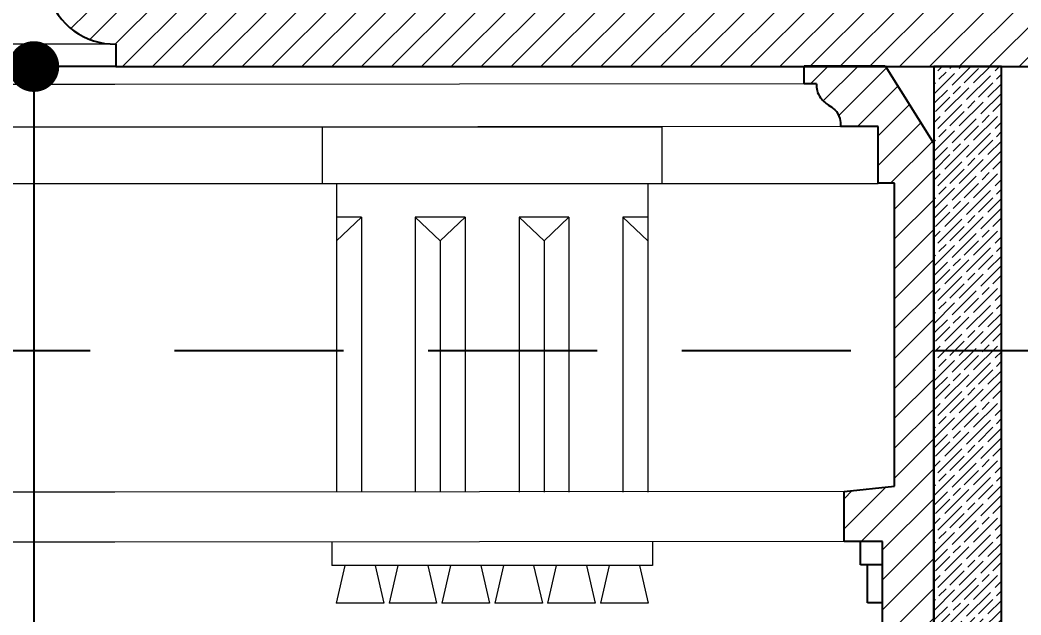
# Model space of a CAD drawing. Header units: inches. Extents: x 274057 to 444617, y 490067 to 635630.
# Drawn here: x 373036 to 373332, y 519337.1 to 519513 of the extents above; entities that cross this region are included whole.
import ezdxf

# ---------------------------------------------------------------- set-up
doc = ezdxf.new("R2010")
doc.units = ezdxf.units.IN
doc.header["$MEASUREMENT"] = 0
doc.linetypes.add('HIDDEN', pattern=[0.375, 0.25, -0.125])
for name, color, linetype in [('CQ Grg Gypsum', 41, 'Continuous'), ('CQ PANEL DIMENSION', 1, 'Continuous'), ('CQ spot detail elevation', 1, 'Continuous'), ('CQ Wood Section', 60, 'Continuous')]:
    doc.layers.add(name, color=color, linetype=linetype)
for name, color, linetype, lineweight in [('CQ gypsum 2', 42, 'Continuous', 0), ('CQ Gypsum Hatch', 8, 'Continuous', 20), ('CQ wooh hatch', 8, 'HIDDEN', 18)]:
    doc.layers.add(name, color=color, linetype=linetype, lineweight=lineweight)
doc.styles.get("Standard").update_dxf_attribs({"font": 'arial.ttf'})
doc.dimstyles.new('chester 15', dxfattribs={"dimscale": 0.15, "dimtxt": 150, "dimasz": 100, "dimexe": 100, "dimexo": 0, "dimgap": 80, "dimtad": 1, "dimdec": 0, "dimzin": 0, "dimdsep": 46, "dimtxsty": 'Standard', "dimblk": 'DOT', "dimcen": 100, "dimclrd": 1, "dimclre": 1, "dimclrt": 3, "dimadec": 0, "dimazin": 0, "dimtfac": 1, "dimtdec": 0, "dimtofl": 0, "dimtmove": 0, "dimatfit": 3, "dimfxl": 1, "dimtolj": 1, "dimtzin": 0, "dimlwd": -1, "dimarcsym": 0})

# ---------------------------------------------------------------- blocks, each defined once
blk = doc.blocks.new('ff15 section ceiling c and f')
at = {"layer": 'CQ Gypsum Hatch'}
h = blk.add_hatch(dxfattribs=at)
h.set_pattern_fill('ANSI31', color=256, scale=50, angle=90, style=0)
h.set_pattern_definition([(135, (0, 0), (-4.419417382415922, -4.419417382415921), [])])
edge = h.paths.add_edge_path()
edge.add_line((393999.6838744154, 531700.9131768206), (393337.7222508297, 531700.9132141671))
edge.add_line((393337.7222508297, 531700.9132141671), (393337.7222480112, 531720.913214167))
edge.add_line((393337.7222480112, 531720.913214167), (393986.1645909117, 531720.9131768205))
edge.add_line((393986.1645909117, 531720.9131768205), (394111.8037316749, 531875.7791729311))
edge.add_line((394111.8037316749, 531875.7791729311), (394137.722249785, 531875.7791729311))
edge.add_line((394137.722249785, 531875.7791729311), (394137.722249785, 531867.0799875857))
edge.add_line((394137.722249785, 531867.0799875857), (394131.8226496583, 531867.0799875855))
edge.add_arc((394131.8226496581, 531864.3494917736), 2.730495811905712, 89.99999999633577, 180.2479022260999)
edge.add_line((394129.0921794042, 531864.3376777468), (394129.0921794042, 531821.8072936138))
edge.add_line((394129.0921794042, 531821.8072936138), (394090.3470109589, 531821.8072936139))
edge.add_arc((394048.4109384157, 531820.0844115071), 41.97144866576382, -55.60818695328862, 2.352590150079095, ccw=False)
edge.add_line((394072.1184733269, 531785.4498147643), (394072.118473327, 531776.8095805743))
edge.add_line((394072.118473327, 531776.8095805743), (394060.1055194452, 531776.8095805743))
edge.add_line((394060.1055194452, 531776.8095805743), (394060.1055194453, 531740.5795928838))
edge.add_line((394060.1055194453, 531740.5795928838), (394038.2115717785, 531740.5795928839))
edge.add_line((394038.2115717785, 531740.5795928839), (394038.2115717785, 531733.8983895143))
edge.add_arc((394036.9839854745, 531715.19466643), 18.74396503805307, 86.24487708786091, 157.932666696458)
edge.add_arc((394000.2448366768, 531727.6860327331), 20.12030587967556, 268.4023634817237, 344.2858873606012, ccw=False)
edge.add_line((393999.6838744154, 531707.5735483009), (393999.6838744154, 531700.9131768206))
edge.add_line((393999.6838744154, 531700.9131768206), (393990.8790836777, 531700.9131768204))
at = {"layer": 'CQ Grg Gypsum', "elevation": -0.001452036967413066}
blk.add_lwpolyline([(393999.6838744154, 531700.9131768206), (393337.7222508297, 531700.9132141671), (393337.7222480112, 531720.913214167), (393986.1645909117, 531720.9131768205), (394111.8037316749, 531875.7791729311), (394137.722249785, 531875.7791729311), (394137.722249785, 531867.0799875857), (394131.8226496583, 531867.0799875855, 0.4154813949706535), (394129.0921794042, 531864.3376777468), (394129.0921794042, 531821.8072936138), (394090.3470109589, 531821.8072936139, -0.2584350037517542), (394072.1184733269, 531785.4498147643), (394072.118473327, 531776.8095805743), (394060.1055194452, 531776.8095805743), (394060.1055194453, 531740.5795928838), (394038.2115717785, 531740.5795928839), (394038.2115717785, 531733.8983895143, 0.3234142676471498), (394019.6131474337, 531722.2366981758, -0.3437592340717269), (393999.6838744154, 531707.5735483009), (393999.6838744154, 531700.9131768206), (393990.8790836777, 531700.9131768204)], format="xyb", dxfattribs=at)
blk = doc.blocks.new('_Dot')
at = {"color": 0, "linetype": 'ByBlock', "lineweight": -2}
blk.add_line((-0.5, 0), (-1, 0), dxfattribs=at)
at = {"color": 0, "linetype": 'ByBlock', "const_width": 0.5}
blk.add_lwpolyline([(-0.25, 0, 1), (0.25, 0, 1)], format="xyb", close=True, dxfattribs=at)
blk = doc.blocks.new('*D273')
at = {"layer": 'CQ PANEL DIMENSION', "color": 1, "lineweight": -2, "transparency": 16777216}
for p, q in [((373064.3700924476, 519499.2839337475), (373025.0879894747, 519499.2839337475)), ((373064.3700924476, 519299.3449805715), (373025.0879894747, 519299.3449805715))]:
    blk.add_line(p, q, dxfattribs=at)
at = {"layer": 'CQ PANEL DIMENSION', "color": 1, "transparency": 16777216}
blk.add_line((373040.0879894747, 519484.2839337475), (373040.0879894747, 519314.3449805715), dxfattribs=at)
at = {"layer": 'Defpoints', "color": 0, "transparency": 16777216}
for p in [(373064.3700924476, 519499.2839337475, -7.57497601582436e-08), (373040.0879894747, 519299.3449805715), (373064.3700924476, 519299.3449805715, -8.395211670963055e-08)]:
    blk.add_point(p, dxfattribs=at)
at = {"layer": 'CQ PANEL DIMENSION', "color": 1, "transparency": 16777216, "xscale": 15, "yscale": 15, "zscale": 15}
for p, rotation in [((373040.0879894747, 519499.2839337475), 90), ((373040.0879894747, 519299.3449805715), 270)]:
    blk.add_blockref('_Dot', p, dxfattribs=dict(at, rotation=rotation))
at = {"layer": 'CQ PANEL DIMENSION', "color": 3, "transparency": 16777216, "insert": (373016.6000972511, 519399.3144571593), "char_height": 22.5, "attachment_point": 5, "rotation": 90}
blk.add_mtext('\\A1;200', dxfattribs=at)
blk = doc.blocks.new('*D356')
at = {"layer": 'CQ PANEL DIMENSION', "color": 1, "lineweight": -2, "transparency": 16777216}
for p, q in [((373064.3711445541, 519499.2839337473), (372783.5949748917, 519499.2839337473)), ((373064.3711445832, 516379.2839683141), (372783.5949748917, 516379.2839683141))]:
    blk.add_line(p, q, dxfattribs=at)
at = {"layer": 'CQ PANEL DIMENSION', "color": 1, "transparency": 16777216}
blk.add_line((372798.5949748917, 519484.2839337473), (372798.5949748917, 516394.2839683141), dxfattribs=at)
at = {"layer": 'Defpoints', "color": 0, "transparency": 16777216}
for p in [(373064.3711445541, 519499.2839337473, -7.57497601582436e-08), (372798.5949748917, 516379.2839683141), (373064.3711445832, 516379.2839683141, -0.01876108025020518)]:
    blk.add_point(p, dxfattribs=at)
at = {"layer": 'CQ PANEL DIMENSION', "color": 1, "transparency": 16777216, "xscale": 15, "yscale": 15, "zscale": 15}
for p, rotation in [((372798.5949748917, 519499.2839337473), 90), ((372798.5949748917, 516379.2839683141), 270)]:
    blk.add_blockref('_Dot', p, dxfattribs=dict(at, rotation=rotation))
at = {"layer": 'CQ PANEL DIMENSION', "color": 3, "transparency": 16777216, "insert": (372775.0994087252, 517939.2839510308), "char_height": 22.5, "attachment_point": 5, "rotation": 90}
blk.add_mtext('\\A1;3120', dxfattribs=at)
blk = doc.blocks.new('A$C11B46C9D')
at = {"layer": 'CQ gypsum 2', "lineweight": 0}
for p, q in [((-0.0001620324910618365, 194.6588426323142), (223.2751500969171, 194.6588426323142)), ((-0.0001620324910618365, 182.0479222272988), (223.2751500969171, 182.0479222272988)), ((61.40054880309617, 182.0479222272988), (61.40054880309617, 165.2333616929245)), ((161.8744392613298, 182.0479222272988), (223.2751500969753, 182.0479222272988)), ((161.8744392613298, 182.0479222272988), (161.8744392613298, 165.2333616928663)), ((-0.0001620324910618365, 165.2333616928663), (223.2751500969171, 165.2333616928663)), ((65.58696090563899, 165.2333616929245), (65.58696090563899, 74.14751840918325)), ((157.6880271588452, 165.2333616929245), (157.688027158787, 74.14751840918325)), ((161.8744392613298, 165.2333616928663), (223.2751500969753, 165.2333616928663)), ((65.58696090563899, 155.4248680452001), (72.95504620618885, 155.4248680452001)), ((65.58696090563899, 148.4475145412725), (72.95504620618885, 155.4248680452001)), ((72.95504620618885, 155.4248680452001), (72.95504620618885, 74.14751840918325)), ((88.91923102218425, 155.4248680452001), (88.91923102218425, 74.14751840918325)), ((88.91923102218425, 155.4248680452001), (96.28731632273411, 148.4475145412725)), ((88.91923102218425, 155.4248680452001), (103.655401623284, 155.4248680452001)), ((96.28731632273411, 148.4475145412725), (103.655401623284, 155.4248680452001)), ((103.655401623284, 155.4248680452001), (103.655401623284, 74.14751840918325)), ((119.6195864402107, 155.4248680452001), (119.6195864402107, 74.14751840918325)), ((119.6195864402107, 155.4248680452001), (134.3557570413104, 155.4248680452001)), ((119.6195864402107, 155.4248680452001), (126.9876717407606, 148.4475145412725)), ((126.9876717407606, 148.4475145412725), (134.3557570413104, 155.4248680452001)), ((134.3557570413104, 155.4248680452001), (134.3557570413104, 74.14751840918325)), ((150.3199418582371, 155.4248680452001), (150.3199418582371, 74.14751840918325)), ((150.3199418582371, 155.4248680452001), (157.688027158787, 148.4475145412725)), ((150.3199418582371, 155.4248680452001), (157.688027158787, 155.4248680452001)), ((96.28731632273411, 148.4475145412725), (96.28731632273411, 74.14751840918325)), ((126.9876717407606, 148.4475145412725), (126.9876717408188, 74.14751840918325)), ((-0.0001620324910618365, 74.14751840912504), (223.2751500969171, 74.14751840912504)), ((-0.0001620324910618365, 59.35070513532264), (223.2751500969171, 59.35070513532264)), ((64.19149020448094, 59.35070513532264), (64.19149020448094, 52.42917045735521)), ((159.0834978590137, 59.35070513532264), (159.0834978590137, 52.42917045735521)), ((64.19149020448094, 52.42917045735521), (159.0834978590137, 52.42917045735521)), ((68.09880816604709, 52.42917045735521), (65.53114207688486, 41.26540485181613)), ((77.02982065215474, 52.42917045735521), (79.59748674131697, 41.26540485181613)), ((83.72808001603698, 52.42917045735521), (81.16041392687475, 41.26540485181613)), ((92.65909250028199, 52.42917045735521), (95.22675859037554, 41.26540485181613)), ((99.35735186509555, 52.42917045735521), (96.78968577593332, 41.26540485181613)), ((108.2883643493406, 52.42917045735521), (110.8560304385028, 41.26540485181613)), ((114.9866237132228, 52.42917045735521), (112.4189576240606, 41.26540485181613)), ((123.9176361983991, 52.42917045735521), (126.4853022884927, 41.26540485181613)), ((130.6158955622814, 52.42917045735521), (128.0482294731191, 41.26540485181613)), ((139.546908048389, 52.42917045735521), (142.1145741375512, 41.26540485181613)), ((146.2451674113399, 52.42917045735521), (143.6775013221777, 41.26540485181613)), ((155.1761798974476, 52.42917045735521), (157.7438459866098, 41.26540485181613)), ((65.53114207688486, 41.26540485181613), (79.59748674131697, 41.26540485181613)), ((81.16041392687475, 41.26540485181613), (95.22675859037554, 41.26540485181613)), ((96.78968577593332, 41.26540485181613), (110.8560304385028, 41.26540485181613)), ((112.4189576240606, 41.26540485181613), (126.4853022884927, 41.26540485181613)), ((128.0482294731191, 41.26540485181613), (142.1145741375512, 41.26540485181613)), ((143.6775013221777, 41.26540485181613), (157.7438459866098, 41.26540485181613)), ((-0.0001620324910618365, 16.74554898560746), (223.2751500969171, 16.74554898560746)), ((-0.0001620324328541756, -9.942281758412719e-05), (223.2751500969753, -9.942281758412719e-05))]:
    blk.add_line(p, q, dxfattribs=at)
at = {"layer": 'CQ gypsum 2', "lineweight": 0, "ltscale": 100}
for p, q in [((61.40054880309617, 182.0479222272988), (161.8744392613298, 182.0479222272988)), ((-0.0001620324910618365, 165.2333616928663), (61.40054880309617, 165.2333616928663))]:
    blk.add_line(p, q, dxfattribs=at)
blk = doc.blocks.new('A$C591968EE')
at = {"layer": 'CQ Gypsum Hatch'}
h = blk.add_hatch(dxfattribs=at)
h.set_pattern_fill('ANSI31', color=256, scale=50, angle=90, style=0)
h.set_pattern_definition([(135, (-374960.8783833405, -519569.8763835346), (-4.419417382415922, -4.419417382415921), [])])
edge = h.paths.add_edge_path()
edge.add_line((16.43129899771884, 182.108588511066), (27.5959873063839, 182.108588511066))
edge.add_spline(control_points=[(27.59598730644211, 182.108588511066), (27.61488452227786, 182.8861140049412), (27.65838077431545, 184.6757661457523), (28.96725968504325, 187.0891803819104), (31.45426044473425, 188.5070010274067), (33.50005743326619, 190.2403756938293), (34.66457413649186, 192.5859310328378), (34.71766845742241, 194.060679528804), (34.74138782406226, 194.7195089160814)], knot_values=[0, 0, 0, 0, 0.1036168499103441, 0.2384977974349778, 0.342020662005747, 0.484181618167997, 0.5926342079537394, 0.6802063126918177, 0.6802063126918177, 0.6802063126918177, 0.6802063126918177], degree=3, periodic=0)
edge.add_line((34.74138782406226, 194.7195089160814), (38.31408808333799, 194.7195089160814))
edge.add_line((38.31408808333799, 194.7195089160814), (38.31408808333799, 199.9995565730496))
edge.add_line((38.31408808333799, 199.9995565730496), (14.38504830608144, 199.9995565730496))
edge.add_line((14.38504830608144, 199.9995565730496), (-0.0001936270855367184, 177.0260675977333))
edge.add_line((-0.0001936270855367184, 177.0260675977333), (-0.0001936272019520402, -7.581163663417101e-05))
edge.add_line((-0.0001936272019520402, -7.581163663417101e-05), (8.459711545496248, -7.581163663417101e-05))
edge.add_line((8.459711545496248, -7.581163663417101e-05), (8.459711545496248, 16.81448472652119))
edge.add_line((8.459711545496248, 16.81448472652119), (15.15852453035768, 16.81448472652119))
edge.add_line((15.15852453035768, 16.81448472652119), (15.15852453035768, 59.41137141908985))
edge.add_line((15.15852453035768, 59.41137141908985), (26.54650660452899, 59.41137141908985))
edge.add_line((26.54650660452899, 59.41137141908985), (26.54650660452899, 74.20818469289225))
edge.add_line((26.54650660452899, 74.20818469289225), (11.58582427108195, 75.77754367690068))
edge.add_line((11.58582427108195, 75.77754367690068), (11.58582427119836, 165.2940279766335))
edge.add_line((11.58582427119836, 165.2940279766335), (16.43129899771884, 165.2940279766335))
edge.add_line((16.43129899771884, 165.2940279766335), (16.43129899771884, 182.108588511066))
at = {"layer": 'CQ Grg Gypsum'}
for p, q in [((14.38504830608144, 199.9995565730496), (-0.0001936270855367184, 177.0260675977333)), ((38.31408808333799, 199.9995565730496), (14.38504830608144, 199.9995565730496)), ((38.31408808333799, 194.7195089160814), (38.31408808333799, 199.9995565730496)), ((34.74138782406226, 194.7195089160814), (38.31408808333799, 194.7195089160814)), ((16.43129899771884, 182.108588511066), (27.59598730644211, 182.108588511066)), ((16.43129899771884, 165.2940279766335), (16.43129899771884, 182.108588511066)), ((-0.0001936272019520402, -7.581163663417101e-05), (-0.0001936270855367184, 177.0260675977333)), ((11.58582427108195, 75.77754367690068), (11.58582427119836, 165.2940279766335)), ((11.58582427119836, 165.2940279766335), (16.43129899771884, 165.2940279766335)), ((26.54650660452899, 74.20818469289225), (11.58582427108195, 75.77754367690068)), ((26.54650660452899, 59.41137141908985), (26.54650660452899, 74.20818469289225)), ((15.15852453035768, 59.41137141908985), (26.54650660452899, 59.41137141908985)), ((15.15852453035768, 16.81448472652119), (15.15852453035768, 59.41137141908985)), ((21.63404374883976, 52.46135306346696), (21.63404374883976, 59.41137141908985)), ((15.15852453035768, 52.46135306346696), (21.63404374883976, 52.46135306346696)), ((19.62439985421952, 41.25164603989106), (19.62439985421952, 52.46135306346696)), ((15.15852453035768, 41.25164603989106), (19.62439985421952, 41.25164603989106)), ((8.459711545496248, 16.81448472652119), (15.15852453035768, 16.81448472652119)), ((8.459711545496248, -7.581163663417101e-05), (8.459711545496248, 16.81448472652119)), ((-0.0001936272019520402, -7.581163663417101e-05), (8.459711545496248, -7.581163663417101e-05))]:
    blk.add_line(p, q, dxfattribs=at)
blk.add_open_spline([(34.74138782406226, 194.7195089160814), (34.71766845742241, 194.060679528804), (34.66457413649186, 192.5859310328378), (33.50005743326619, 190.2403756938293), (31.45426044473425, 188.5070010274067), (28.96725968504325, 187.0891803819104), (27.65838077431545, 184.6757661457523), (27.61488452227786, 182.8861140049412), (27.59598730644211, 182.108588511066)], degree=3, knots=[0, 0, 0, 0, 0.08757210473807825, 0.1960246945238208, 0.3381856506860708, 0.4417085152568399, 0.5765894627814736, 0.6802063126918177, 0.6802063126918177, 0.6802063126918177, 0.6802063126918177], dxfattribs=at)
blk = doc.blocks.new('tv cabinet section')
at = {"layer": 'CQ wooh hatch'}
h = blk.add_hatch(dxfattribs=at)
h.set_pattern_fill('GOST_WOOD', color=256, angle=44.99999999999999, style=0)
h.set_pattern_definition([(135, (9054.197489626007, 0.05933020840166137), (4.242640687119286, 4.242640687119285), [10, -2]), (135, (9057.025916750776, 0.05933020840166137), (4.242640687119286, 4.242640687119285), [6, -1.5, 3, -1.5]), (135, (9060.561450656678, -0.6477765727904625), (4.242640687119286, 4.242640687119285), [10, -2])])
h.paths.add_polyline_path([(363119.2974065571, 519499.3432770425), (363099.2974178335, 519499.3432770425), (363099.2974178335, 519299.4722975498), (363119.2974065571, 519299.4722975498)])
at = {"layer": 'CQ Wood Section', "ltscale": 1000, "elevation": 0.09198003819874909}
blk.add_lwpolyline([(363119.2974065571, 519299.4722975498), (363099.2974178335, 519299.4722975498), (363099.2974178335, 519499.3432770425), (363119.2974065571, 519499.3432770425)], close=True, dxfattribs=at)

msp = doc.modelspace()

# ---------------------------------------------------------------- linework, layer by layer
at = {"layer": 'CQ gypsum 2'}
for p, q in [((373064.3711445541, 519505.9443052153, -7.57497601582436e-08), (367928.2946856567, 519505.9443052603, -7.57497601582436e-08)), ((373064.3711445541, 519499.2839337453, -7.57497601582436e-08), (367928.2946856569, 519499.2839337797, -7.57497601582436e-08))]:
    msp.add_line(p, q, dxfattribs=at)
at = {"layer": 'CQ gypsum 2', "lineweight": 0}
for p, q in [((373267.9371346068, 519494.191882283, 1.857095091317706e-07), (373063.9864210507, 519494.0039226263, -8.395211670963778e-08)), ((373278.6552353837, 519481.5809618779, 1.857095091317706e-07), (373063.9864210507, 519481.3930022212, -8.395211670963778e-08)), ((373125.3871318863, 519481.3930022212, -8.395211670963778e-08), (373063.9864210506, 519481.3930022212, -8.395211670963778e-08)), ((373125.3871318863, 519481.3930022212, -8.395211670963778e-08), (373125.3871318863, 519464.5784416868, -8.395211670963778e-08)), ((373225.8610223445, 519481.3930022212, -8.395211670963778e-08), (373225.8610223445, 519464.5784416869, -8.395211670963778e-08)), ((373289.8199236925, 519464.5784416869, 1.857095091303463e-07), (373063.9864210507, 519464.5784416868, -8.395211670963778e-08)), ((373125.3871318863, 519464.5784416868, -8.395211670963778e-08), (373063.9864210506, 519464.5784416868, -8.395211670963778e-08)), ((373129.5735439888, 519464.5784416869, -8.395211670963778e-08), (373129.5735439888, 519373.4925984031, -8.395211670963778e-08)), ((373221.674610242, 519464.5784416869, -8.395211670963778e-08), (373221.674610242, 519373.4925984031, -8.395211670963778e-08)), ((373136.9416292894, 519454.7699480391, -8.395211670963778e-08), (373129.5735439888, 519447.7925945352, -8.395211670963778e-08)), ((373136.9416292894, 519454.7699480391, -8.395211670963778e-08), (373129.5735439888, 519454.7699480391, -8.395211670963778e-08)), ((373136.9416292894, 519454.7699480391, -8.395211670963778e-08), (373136.9416292894, 519373.4925984031, -8.395211670963778e-08)), ((373152.9058141063, 519454.7699480391, -8.395211670963778e-08), (373152.9058141063, 519373.4925984031, -8.395211670963778e-08)), ((373160.2738994068, 519447.7925945352, -8.395211670963778e-08), (373152.9058141063, 519454.7699480391, -8.395211670963778e-08)), ((373167.6419847074, 519454.7699480391, -8.395211670963778e-08), (373152.9058141063, 519454.7699480391, -8.395211670963778e-08)), ((373167.6419847074, 519454.7699480391, -8.395211670963778e-08), (373160.2738994068, 519447.7925945352, -8.395211670963778e-08)), ((373167.6419847074, 519454.7699480391, -8.395211670963778e-08), (373167.6419847074, 519373.4925984031, -8.395211670963778e-08)), ((373183.6061695243, 519454.7699480391, -8.395211670963778e-08), (373183.6061695243, 519373.4925984031, -8.395211670963778e-08)), ((373198.3423401254, 519454.7699480391, -8.395211670963778e-08), (373183.6061695243, 519454.7699480391, -8.395211670963778e-08)), ((373190.9742548249, 519447.7925945352, -8.395211670963778e-08), (373183.6061695243, 519454.7699480391, -8.395211670963778e-08)), ((373198.3423401254, 519454.7699480391, -8.395211670963778e-08), (373190.9742548249, 519447.7925945352, -8.395211670963778e-08)), ((373198.3423401254, 519454.7699480391, -8.395211670963778e-08), (373198.3423401254, 519373.4925984031, -8.395211670963778e-08)), ((373214.3065249414, 519454.7699480391, -8.395211670963778e-08), (373214.3065249414, 519373.4925984031, -8.395211670963778e-08)), ((373221.674610242, 519454.7699480391, -8.395211670963778e-08), (373214.3065249414, 519454.7699480391, -8.395211670963778e-08)), ((373221.674610242, 519447.7925945352, -8.395211670963778e-08), (373214.3065249414, 519454.7699480391, -8.395211670963778e-08)), ((373160.2738994068, 519447.7925945352, -8.395211670963778e-08), (373160.2738994068, 519373.4925984031, -8.395211670963778e-08)), ((373190.9742548249, 519447.7925945352, -8.395211670963778e-08), (373190.9742548249, 519373.4925984031, -8.395211670963778e-08)), ((373279.7047160856, 519373.6805580598, 1.857095091317706e-07), (373063.9864210507, 519373.4925984031, -8.395211670963778e-08)), ((373279.7047160856, 519358.883744786, 1.857095091317706e-07), (373063.9864210507, 519358.6957851293, -8.395211670963778e-08)), ((373128.1780732886, 519358.6957851293, -8.395211670963778e-08), (373128.1780732886, 519351.7742504513, -8.395211670963778e-08)), ((373223.0700809431, 519358.6957851293, -8.395211670963778e-08), (373223.0700809431, 519351.7742504513, -8.395211670963778e-08)), ((373223.0700809431, 519351.7742504513, -8.395211670963778e-08), (373128.1780732886, 519351.7742504513, -8.395211670963778e-08)), ((373132.0853912501, 519351.7742504513, -8.395211670963778e-08), (373129.517725161, 519340.6104848458, -8.395211670963778e-08)), ((373141.0164037363, 519351.7742504513, -8.395211670963778e-08), (373143.5840698254, 519340.6104848458, -8.395211670963778e-08)), ((373147.7146630992, 519351.7742504513, -8.395211670963778e-08), (373145.14699701, 519340.6104848458, -8.395211670963778e-08)), ((373156.6456755853, 519351.7742504513, -8.395211670963778e-08), (373159.2133416745, 519340.6104848458, -8.395211670963778e-08)), ((373163.3439349492, 519351.7742504513, -8.395211670963778e-08), (373160.7762688591, 519340.6104848458, -8.395211670963778e-08)), ((373172.2749474344, 519351.7742504513, -8.395211670963778e-08), (373174.8426135235, 519340.6104848458, -8.395211670963778e-08)), ((373178.9732067983, 519351.7742504513, -8.395211670963778e-08), (373176.4055407091, 519340.6104848458, -8.395211670963778e-08)), ((373187.9042192825, 519351.7742504513, -8.395211670963778e-08), (373190.4718853717, 519340.6104848458, -8.395211670963778e-08)), ((373194.6024786473, 519351.7742504513, -8.395211670963778e-08), (373192.0348125572, 519340.6104848458, -8.395211670963778e-08)), ((373203.5334911316, 519351.7742504513, -8.395211670963778e-08), (373206.1011572207, 519340.6104848458, -8.395211670963778e-08)), ((373210.2317504954, 519351.7742504513, -8.395211670963778e-08), (373207.6640844063, 519340.6104848458, -8.395211670963778e-08)), ((373219.1627629815, 519351.7742504513, -8.395211670963778e-08), (373221.7304290707, 519340.6104848458, -8.395211670963778e-08)), ((373143.5840698254, 519340.6104848458, -8.395211670963778e-08), (373129.517725161, 519340.6104848458, -8.395211670963778e-08)), ((373159.2133416745, 519340.6104848458, -8.395211670963778e-08), (373145.14699701, 519340.6104848458, -8.395211670963778e-08)), ((373174.8426135235, 519340.6104848458, -8.395211670963778e-08), (373160.7762688591, 519340.6104848458, -8.395211670963778e-08)), ((373190.4718853717, 519340.6104848458, -8.395211670963778e-08), (373176.4055407091, 519340.6104848458, -8.395211670963778e-08)), ((373206.1011572207, 519340.6104848458, -8.395211670963778e-08), (373192.0348125572, 519340.6104848458, -8.395211670963778e-08)), ((373221.7304290707, 519340.6104848458, -8.395211670963778e-08), (373207.6640844063, 519340.6104848458, -8.395211670963778e-08))]:
    msp.add_line(p, q, dxfattribs=at)
at = {"layer": 'CQ gypsum 2', "lineweight": 0, "ltscale": 100}
for p, q in [((373225.8610223445, 519481.3930022212, -8.395211670963778e-08), (373125.3871318863, 519481.3930022212, -8.395211670963778e-08)), ((373289.8199236925, 519464.5784416869, 1.857095091303463e-07), (373225.8610223445, 519464.5784416868, -8.395211670963778e-08))]:
    msp.add_line(p, q, dxfattribs=at)
at = {"layer": 'CQ spot detail elevation', "color": 3, "linetype": 'HIDDEN', "ltscale": 200, "elevation": -0.09197950584323214}
msp.add_lwpolyline([(373006.7081410596, 519415.3353143083), (374045.2349494217, 519415.3353143083), (374045.2349494217, 516336.0615423294), (373006.7081410596, 516336.0615423294)], close=True, dxfattribs=at)

# ---------------------------------------------------------------- block references
at = {"layer": 'CQ Grg Gypsum', "xscale": -1}
for name, p in [('ff15 section ceiling c and f', (767064.0550189695, -12201.62924307329, 0.001451961217652908)), ('A$C591968EE', (373306.2512226902, 519299.4723733669, 1.857095091317706e-07))]:
    msp.add_blockref(name, p, dxfattribs=at)
at = {"layer": 'CQ gypsum 2', "xscale": -1, "rotation": 359.9999999999987}
msp.add_blockref('A$C11B46C9D', (373063.9862590182, 519299.3450799941, -8.395211670963778e-08), dxfattribs=at)
at = {"layer": 'CQ Wood Section', "xscale": -1}
msp.add_blockref('tv cabinet section', (736425.5488228743, -0.05932964879320934, -0.09197985248923995), dxfattribs=at)

# ---------------------------------------------------------------- dimensions: what is measured, and where the dimension line sits
at = {"layer": 'CQ PANEL DIMENSION'}
for base, p1, p2, picture, middle in [((372798.5949748917, 516379.2839683141), (373064.3711445541, 519499.2839337473, -7.57497601582436e-08), (373064.3711445832, 516379.2839683141, -0.01876108025020518), '*D356', (372775.0994087252, 517939.2839510308)), ((373040.0879894747, 519299.3449805715), (373064.3700924474, 519499.2839337473, -7.57497601582436e-08), (373064.3700924474, 519299.3449805712, -8.395211670963055e-08), '*D273', (373016.6000972511, 519399.3144571593))]:
    dim = msp.add_linear_dim(base=base, p1=p1, p2=p2, angle=90, dimstyle='chester 15', dxfattribs=at)
    dim.commit()
    dim.dimension.update_dxf_attribs({"geometry": picture, "text_midpoint": middle})

doc.saveas('drawing.dxf')
